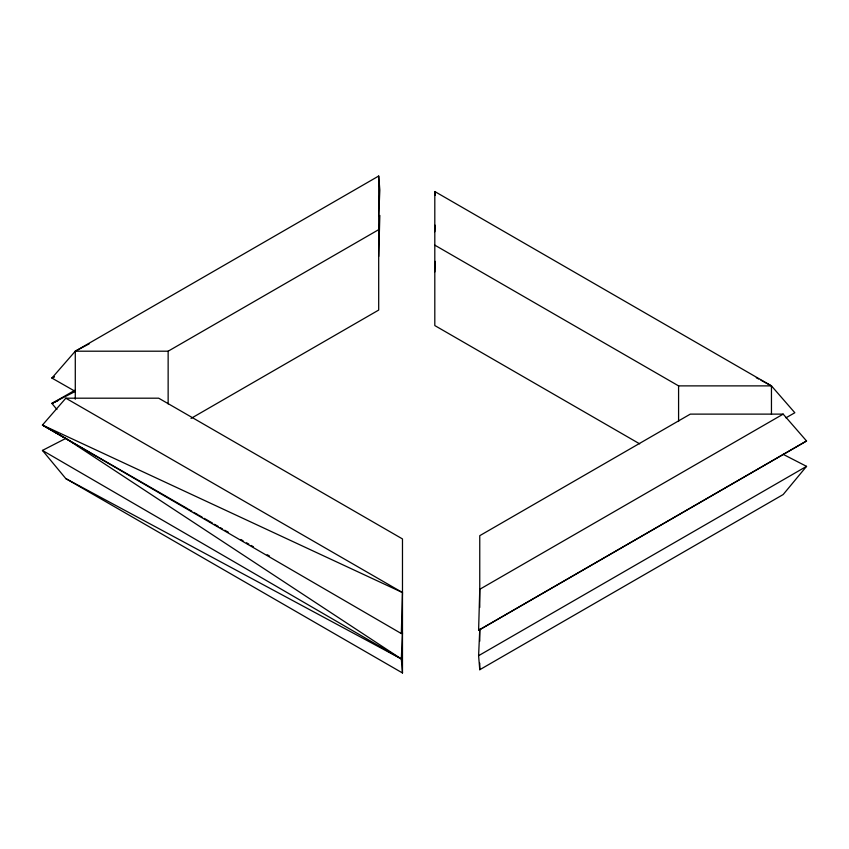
<?xml version="1.0" encoding="UTF-8"?>
<svg xmlns="http://www.w3.org/2000/svg" width="849" height="849" viewBox="0 0 849 849"><rect width="100%" height="100%" fill="white"/><g stroke="black" fill="none" stroke-linecap="round" stroke-linejoin="round"><path stroke-width="1.27" d="M378.696 256.451L379.843 215.434L378.696 216.24L379.843 190.059L378.696 176.03L75.285 351.199L51.895 378.06L75.285 391.41L51.895 403.434L56.915 409.483M401.322 633.566L402.479 592.549L65.829 398.192L42.45 425.052L401.322 633.566L402.479 632.76L401.322 658.941L402.479 672.97L65.829 478.613L42.45 450.426L65.829 438.402L401.322 658.941L65.829 478.613M434.805 271.956L435.102 261.365M478.603 630.319L479.759 589.291L783.171 414.121L806.55 440.981L478.603 630.319L806.55 440.981M434.805 231.735L435.091 225.187M783.171 454.332L806.55 466.356L783.171 494.543L479.759 669.723L478.603 655.693L479.759 629.512M75.285 399.2L75.285 351.199L168.144 351.199L378.696 229.644M191.036 418.419L378.696 310.065L378.696 176.03M478.603 655.693L806.55 466.356M54.198 376.744L51.895 378.06L54.272 376.892M74.914 390.243L51.895 403.434L57.934 400.728M785.93 417.835L794.834 412.741L771.454 385.881L434.805 191.524L434.805 325.57L639.668 443.847M75.285 351.199L89.336 343.76M434.805 245.138L678.584 385.881L771.454 385.881L771.454 414.418M65.829 398.192L158.699 398.192L402.479 538.935L402.479 672.97M783.171 414.121L690.301 414.121L479.759 535.677L479.759 607.459M187.205 508.477L42.45 425.052L402.479 592.549M756.31 377.741L758.635 378.994M760.969 380.246L771.454 385.881M42.45 425.052L65.829 438.402M188.064 509.06L191.789 511.119M193.795 512.371L197.509 514.42M198.379 515.014L202.094 517.073M204.121 518.325L207.814 520.373M208.705 520.968L212.399 523.016M214.436 524.279L218.119 526.327M220.167 527.579L222.459 528.906M224.752 530.232L228.423 532.27M240.808 539.486L243.101 540.813M246.539 542.798L248.831 544.113M251.124 545.44L253.416 546.767M267.18 554.705L269.473 556.021M42.45 450.426L401.322 658.941M434.805 191.524L435.123 195.355M678.584 385.881L678.584 421.486M479.759 629.183L479.759 641.186M479.759 663.186L479.759 669.723M168.144 351.199L168.144 403.944"/></g></svg>
